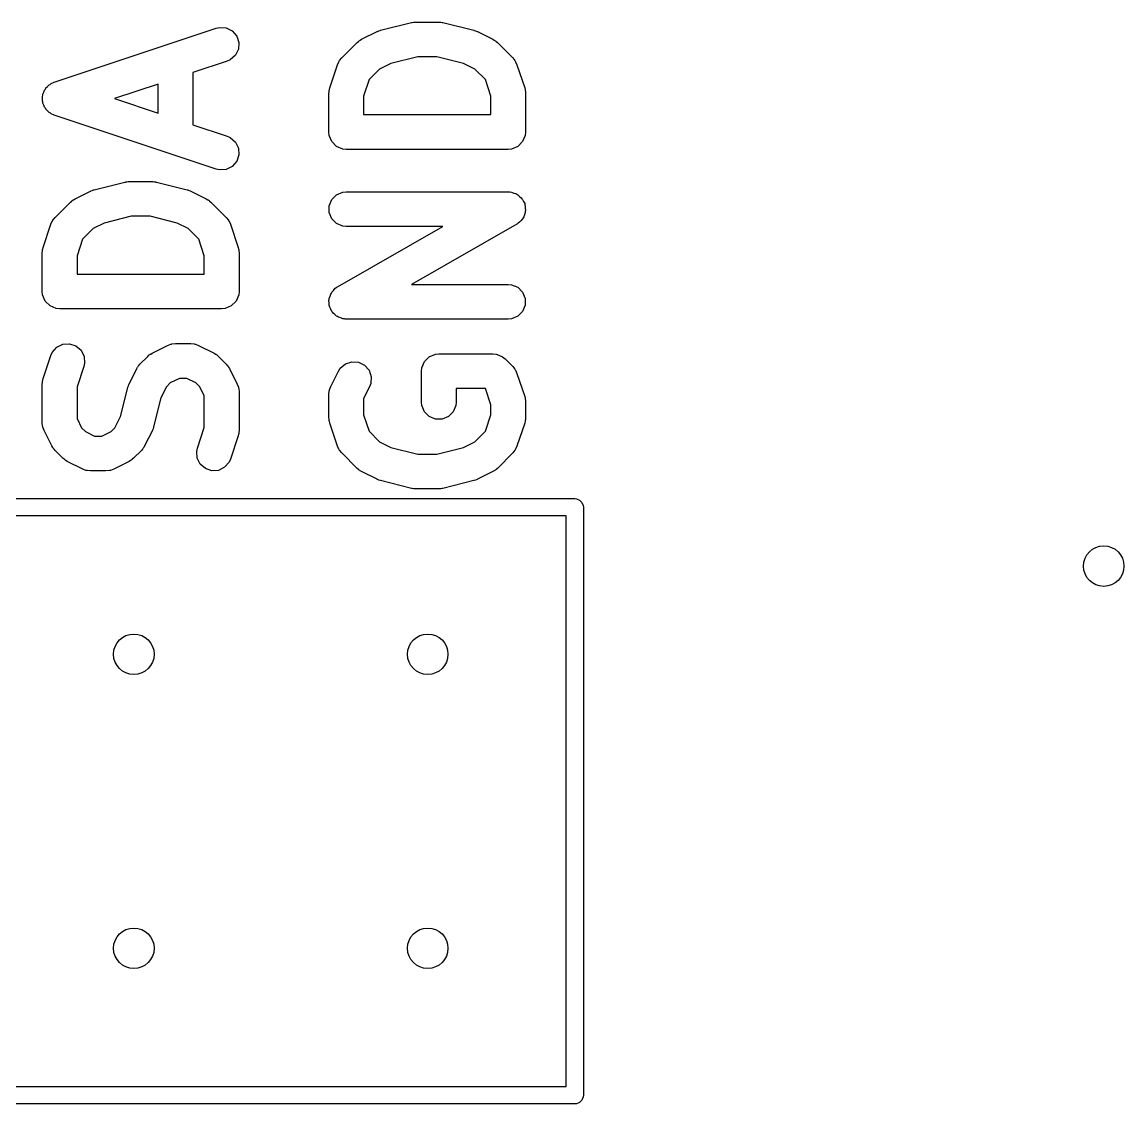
# Model space of a CAD drawing. Extents: x 0.27 to 3.33, y 0.21 to 2.59.
# Drawn here: x 2.832 to 3.2069, y 2.217 to 2.5851 of the extents above; entities that cross this region are included whole.
import ezdxf

# ---------------------------------------------------------------- set-up
doc = ezdxf.new("R2010")
doc.units = 0
doc.header["$MEASUREMENT"] = 0
doc.layers.add('BLACK', color=7, linetype='CONTINUOUS')

msp = doc.modelspace()

# ---------------------------------------------------------------- linework, layer by layer
at = {"layer": 'BLACK', "linetype": 'CONTINUOUS'}
for p, q in [((2.95396, 2.58225), (2.96446, 2.58488)), ((2.96446, 2.58488), (2.96466, 2.58491)), ((2.96466, 2.58491), (2.96474, 2.58494)), ((2.96474, 2.58494), (2.96517, 2.58498)), ((2.96517, 2.58498), (2.9656, 2.58505)), ((2.9656, 2.58505), (2.96569, 2.58503)), ((2.96569, 2.58503), (2.96589, 2.58505)), ((2.96589, 2.58505), (2.97376, 2.58505)), ((2.97376, 2.58505), (2.97396, 2.58503)), ((2.97396, 2.58503), (2.97405, 2.58505)), ((2.97405, 2.58505), (2.97448, 2.58498)), ((2.97448, 2.58498), (2.97491, 2.58494)), ((2.97491, 2.58494), (2.975, 2.58491)), ((2.975, 2.58491), (2.97519, 2.58488)), ((2.97519, 2.58488), (2.98569, 2.58225)), ((2.8429, 2.56461), (2.89802, 2.58298)), ((2.89802, 2.58298), (2.89915, 2.58324)), ((2.89915, 2.58324), (2.90144, 2.58307)), ((2.90144, 2.58307), (2.90351, 2.58204)), ((2.90351, 2.58204), (2.90501, 2.5803)), ((2.90501, 2.5803), (2.90574, 2.57812)), ((2.9475, 2.57918), (2.95275, 2.58181)), ((2.95275, 2.58181), (2.95283, 2.58184)), ((2.95283, 2.58184), (2.95287, 2.58186)), ((2.95287, 2.58186), (2.95335, 2.58204)), ((2.95335, 2.58204), (2.95383, 2.58222)), ((2.95383, 2.58222), (2.95387, 2.58222)), ((2.95387, 2.58222), (2.95396, 2.58225)), ((2.98569, 2.58225), (2.98578, 2.58222)), ((2.98578, 2.58222), (2.98582, 2.58222)), ((2.98582, 2.58222), (2.9863, 2.58204)), ((2.9863, 2.58204), (2.98678, 2.58186)), ((2.98678, 2.58186), (2.98682, 2.58184)), ((2.98682, 2.58184), (2.9869, 2.58181)), ((2.9869, 2.58181), (2.99215, 2.57918)), ((2.90558, 2.57582), (2.90455, 2.57376)), ((2.90574, 2.57812), (2.90558, 2.57582)), ((2.94072, 2.57283), (2.94596, 2.57807)), ((2.94596, 2.57807), (2.94642, 2.57845)), ((2.94642, 2.57845), (2.94652, 2.57856)), ((2.94652, 2.57856), (2.9467, 2.57868)), ((2.9467, 2.57868), (2.94686, 2.57881)), ((2.94686, 2.57881), (2.947, 2.57887)), ((2.947, 2.57887), (2.9475, 2.57918)), ((2.99215, 2.57918), (2.99265, 2.57887)), ((2.99265, 2.57887), (2.99279, 2.57881)), ((2.99279, 2.57881), (2.99295, 2.57868)), ((2.99295, 2.57868), (2.99313, 2.57856)), ((2.99313, 2.57856), (2.99323, 2.57845)), ((2.99323, 2.57845), (2.99369, 2.57807)), ((2.99369, 2.57807), (2.99894, 2.57283)), ((2.90281, 2.57225), (2.90175, 2.57177)), ((2.90455, 2.57376), (2.90281, 2.57225)), ((2.93998, 2.57193), (2.94072, 2.57283)), ((2.96662, 2.57324), (2.95745, 2.57095)), ((2.97304, 2.57324), (2.96662, 2.57324)), ((2.9822, 2.57095), (2.97304, 2.57324)), ((2.99894, 2.57283), (2.99967, 2.57193)), ((2.90175, 2.57177), (2.89004, 2.56787)), ((2.93666, 2.56264), (2.93929, 2.57052)), ((2.93929, 2.57052), (2.93976, 2.57157)), ((2.93976, 2.57157), (2.9399, 2.57173)), ((2.9399, 2.57173), (2.93998, 2.57193)), ((2.95364, 2.56905), (2.95005, 2.56546)), ((2.95745, 2.57095), (2.95364, 2.56905)), ((2.98601, 2.56905), (2.9822, 2.57095)), ((2.9896, 2.56546), (2.98601, 2.56905)), ((2.99967, 2.57193), (2.99975, 2.57173)), ((2.99975, 2.57173), (2.99989, 2.57157)), ((2.99989, 2.57157), (3.00036, 2.57052)), ((3.00036, 2.57052), (3.00299, 2.56264)), ((2.84184, 2.56413), (2.8429, 2.56461)), ((2.89004, 2.56787), (2.89004, 2.55014)), ((2.95005, 2.56546), (2.94817, 2.55982)), ((2.99148, 2.55982), (2.9896, 2.56546)), ((2.83907, 2.56056), (2.8394, 2.56123)), ((2.8394, 2.56123), (2.83964, 2.56193)), ((2.83964, 2.56193), (2.83991, 2.56225)), ((2.83991, 2.56225), (2.8401, 2.56262)), ((2.8401, 2.56262), (2.84066, 2.56311)), ((2.84066, 2.56311), (2.84115, 2.56367)), ((2.84115, 2.56367), (2.84152, 2.56386)), ((2.84152, 2.56386), (2.84184, 2.56413)), ((2.87823, 2.56393), (2.86344, 2.559)), ((2.87823, 2.55407), (2.87823, 2.56393)), ((2.93636, 2.56078), (2.93642, 2.56136)), ((2.93636, 2.54765), (2.93636, 2.56078)), ((2.93641, 2.56151), (2.93645, 2.56172)), ((2.93642, 2.56136), (2.93641, 2.56151)), ((2.93645, 2.56172), (2.93647, 2.56193)), ((2.93647, 2.56193), (2.93653, 2.56207)), ((2.93653, 2.56207), (2.93666, 2.56264)), ((3.00299, 2.56264), (3.00312, 2.56207)), ((3.00312, 2.56207), (3.00318, 2.56193)), ((3.00318, 2.56193), (3.0032, 2.56172)), ((3.0032, 2.56172), (3.00324, 2.56151)), ((3.00324, 2.56151), (3.00323, 2.56136)), ((3.00323, 2.56136), (3.00329, 2.56078)), ((3.00329, 2.56078), (3.00329, 2.54765)), ((2.83891, 2.55974), (2.83904, 2.56014)), ((2.83896, 2.559), (2.83891, 2.55974)), ((2.83891, 2.55827), (2.83896, 2.559)), ((2.83904, 2.55787), (2.83891, 2.55827)), ((2.83904, 2.56014), (2.83907, 2.56056)), ((2.83907, 2.55744), (2.83904, 2.55787)), ((2.8394, 2.55678), (2.83907, 2.55744)), ((2.86344, 2.559), (2.87823, 2.55407)), ((2.94817, 2.55982), (2.94817, 2.55356)), ((2.99148, 2.55356), (2.99148, 2.55982)), ((2.83964, 2.55608), (2.8394, 2.55678)), ((2.83991, 2.55576), (2.83964, 2.55608)), ((2.8401, 2.55538), (2.83991, 2.55576)), ((2.84066, 2.5549), (2.8401, 2.55538)), ((2.84115, 2.55434), (2.84066, 2.5549)), ((2.84152, 2.55415), (2.84115, 2.55434)), ((2.84184, 2.55387), (2.84152, 2.55415)), ((2.8429, 2.5534), (2.84184, 2.55387)), ((2.89802, 2.53503), (2.8429, 2.5534)), ((2.94817, 2.55356), (2.99148, 2.55356)), ((2.89004, 2.55014), (2.90175, 2.54623)), ((2.90175, 2.54623), (2.90281, 2.54576)), ((2.90281, 2.54576), (2.90455, 2.54425)), ((2.93647, 2.5465), (2.93636, 2.54765)), ((2.93736, 2.54437), (2.93647, 2.5465)), ((3.00318, 2.5465), (3.00229, 2.54437)), ((3.00329, 2.54765), (3.00318, 2.5465)), ((2.90455, 2.54425), (2.90558, 2.54219)), ((2.90558, 2.54219), (2.90574, 2.53989)), ((2.93899, 2.54274), (2.93736, 2.54437)), ((2.94111, 2.54186), (2.93899, 2.54274)), ((3.00067, 2.54274), (2.99854, 2.54186)), ((3.00229, 2.54437), (3.00067, 2.54274)), ((2.90574, 2.53989), (2.90501, 2.53771)), ((2.94227, 2.54175), (2.94111, 2.54186)), ((2.99738, 2.54175), (2.94227, 2.54175)), ((2.99854, 2.54186), (2.99738, 2.54175)), ((2.89915, 2.53477), (2.89802, 2.53503)), ((2.90144, 2.53494), (2.89915, 2.53477)), ((2.90351, 2.53597), (2.90144, 2.53494)), ((2.90501, 2.53771), (2.90351, 2.53597)), ((2.86767, 2.53072), (2.8681, 2.53078)), ((2.8681, 2.53078), (2.86819, 2.53077)), ((2.86819, 2.53077), (2.86839, 2.53079)), ((2.86839, 2.53079), (2.87626, 2.53079)), ((2.87626, 2.53079), (2.87646, 2.53077)), ((2.87646, 2.53077), (2.87655, 2.53078)), ((2.87655, 2.53078), (2.87698, 2.53072)), ((2.85, 2.52492), (2.85525, 2.52754)), ((2.85525, 2.52754), (2.85533, 2.52757)), ((2.85533, 2.52757), (2.85537, 2.5276)), ((2.85537, 2.5276), (2.85585, 2.52777)), ((2.85585, 2.52777), (2.85633, 2.52795)), ((2.85633, 2.52795), (2.85637, 2.52796)), ((2.85637, 2.52796), (2.85646, 2.52799)), ((2.85646, 2.52799), (2.86696, 2.53061)), ((2.86696, 2.53061), (2.86716, 2.53064)), ((2.86716, 2.53064), (2.86724, 2.53068)), ((2.86724, 2.53068), (2.86767, 2.53072)), ((2.87698, 2.53072), (2.87741, 2.53068)), ((2.87741, 2.53068), (2.8775, 2.53064)), ((2.8775, 2.53064), (2.87769, 2.53061)), ((2.87769, 2.53061), (2.88819, 2.52799)), ((2.88819, 2.52799), (2.88828, 2.52796)), ((2.88828, 2.52796), (2.88832, 2.52795)), ((2.88832, 2.52795), (2.8888, 2.52777)), ((2.8888, 2.52777), (2.88928, 2.5276)), ((2.88928, 2.5276), (2.88932, 2.52757)), ((2.88932, 2.52757), (2.8894, 2.52754)), ((2.8894, 2.52754), (2.89465, 2.52492)), ((2.93899, 2.52632), (2.94111, 2.5272)), ((2.94111, 2.5272), (2.94227, 2.52731)), ((2.94227, 2.52731), (2.99738, 2.52731)), ((2.99738, 2.52731), (2.99768, 2.52728)), ((2.99768, 2.52728), (2.9978, 2.5273)), ((2.9978, 2.5273), (2.99795, 2.52726)), ((2.99795, 2.52726), (2.99854, 2.5272)), ((2.99854, 2.5272), (2.99926, 2.5269)), ((2.84322, 2.51856), (2.84846, 2.52381)), ((2.84846, 2.52381), (2.84892, 2.52418)), ((2.84892, 2.52418), (2.84902, 2.5243)), ((2.84902, 2.5243), (2.8492, 2.52441)), ((2.8492, 2.52441), (2.84936, 2.52454)), ((2.84936, 2.52454), (2.8495, 2.5246)), ((2.8495, 2.5246), (2.85, 2.52492)), ((2.89465, 2.52492), (2.89515, 2.5246)), ((2.89515, 2.5246), (2.89529, 2.52454)), ((2.89529, 2.52454), (2.89545, 2.52441)), ((2.89545, 2.52441), (2.89563, 2.5243)), ((2.89563, 2.5243), (2.89573, 2.52418)), ((2.89573, 2.52418), (2.89619, 2.52381)), ((2.89619, 2.52381), (2.90144, 2.51856)), ((2.93647, 2.52256), (2.93736, 2.52469)), ((2.93736, 2.52469), (2.93899, 2.52632)), ((2.99926, 2.5269), (3.00002, 2.52669)), ((3.00002, 2.52669), (3.00032, 2.52646)), ((3.00032, 2.52646), (3.00067, 2.52632)), ((3.00067, 2.52632), (3.00122, 2.52576)), ((3.00122, 2.52576), (3.00184, 2.52528)), ((3.00184, 2.52528), (3.00203, 2.52495)), ((3.00203, 2.52495), (3.00229, 2.52469)), ((3.00229, 2.52469), (3.0026, 2.52396)), ((3.0026, 2.52396), (3.00299, 2.52328)), ((3.00299, 2.52328), (3.00303, 2.52291)), ((2.93647, 2.52025), (2.93647, 2.52256)), ((2.93736, 2.51812), (2.93647, 2.52025)), ((3.00288, 2.51953), (3.00267, 2.51877)), ((3.00318, 2.52025), (3.00288, 2.51953)), ((3.00303, 2.52291), (3.00318, 2.52256)), ((3.00318, 2.52256), (3.00318, 2.52177)), ((3.00318, 2.52177), (3.00328, 2.52099)), ((3.00328, 2.52099), (3.00318, 2.52063)), ((3.00318, 2.52063), (3.00318, 2.52025)), ((2.83916, 2.50838), (2.84179, 2.51625)), ((2.84179, 2.51625), (2.84226, 2.51731)), ((2.84226, 2.51731), (2.8424, 2.51747)), ((2.8424, 2.51747), (2.84248, 2.51767)), ((2.84248, 2.51767), (2.84322, 2.51856)), ((2.85995, 2.51669), (2.85614, 2.51478)), ((2.86912, 2.51898), (2.85995, 2.51669)), ((2.87554, 2.51898), (2.86912, 2.51898)), ((2.8847, 2.51669), (2.87554, 2.51898)), ((2.88851, 2.51478), (2.8847, 2.51669)), ((2.90144, 2.51856), (2.90217, 2.51767)), ((2.90217, 2.51767), (2.90225, 2.51747)), ((2.90225, 2.51747), (2.90239, 2.51731)), ((2.90239, 2.51731), (2.90286, 2.51625)), ((2.90286, 2.51625), (2.90549, 2.50838)), ((2.93899, 2.5165), (2.93736, 2.51812)), ((2.94111, 2.51561), (2.93899, 2.5165)), ((3.00031, 2.51628), (2.9645, 2.49582)), ((3.00056, 2.51645), (3.00031, 2.51628)), ((3.00067, 2.5165), (3.00056, 2.51645)), ((3.00078, 2.51661), (3.00067, 2.5165)), ((3.00126, 2.51695), (3.00078, 2.51661)), ((3.00174, 2.51757), (3.00126, 2.51695)), ((3.00229, 2.51812), (3.00174, 2.51757)), ((3.00244, 2.51847), (3.00229, 2.51812)), ((3.00267, 2.51877), (3.00244, 2.51847)), ((2.85614, 2.51478), (2.85255, 2.51119)), ((2.8921, 2.51119), (2.88851, 2.51478)), ((2.93934, 2.49504), (2.97515, 2.5155)), ((2.94227, 2.5155), (2.94111, 2.51561)), ((2.97515, 2.5155), (2.94227, 2.5155)), ((2.83903, 2.50781), (2.83916, 2.50838)), ((2.85255, 2.51119), (2.85067, 2.50555)), ((2.89398, 2.50555), (2.8921, 2.51119)), ((2.90549, 2.50838), (2.90562, 2.50781)), ((2.83886, 2.50651), (2.83892, 2.50709)), ((2.83886, 2.49339), (2.83886, 2.50651)), ((2.83891, 2.50725), (2.83895, 2.50745)), ((2.83892, 2.50709), (2.83891, 2.50725)), ((2.83895, 2.50745), (2.83897, 2.50766)), ((2.83897, 2.50766), (2.83903, 2.50781)), ((2.85067, 2.50555), (2.85067, 2.49929)), ((2.89398, 2.49929), (2.89398, 2.50555)), ((2.90562, 2.50781), (2.90568, 2.50766)), ((2.90568, 2.50766), (2.9057, 2.50745)), ((2.9057, 2.50745), (2.90574, 2.50725)), ((2.90574, 2.50725), (2.90573, 2.50709)), ((2.90573, 2.50709), (2.90579, 2.50651)), ((2.90579, 2.50651), (2.90579, 2.49339)), ((2.85067, 2.49929), (2.89398, 2.49929)), ((2.83897, 2.49224), (2.83886, 2.49339)), ((2.90579, 2.49339), (2.90568, 2.49224)), ((2.93736, 2.49319), (2.93791, 2.49375)), ((2.93791, 2.49375), (2.93839, 2.49437)), ((2.93839, 2.49437), (2.93888, 2.49471)), ((2.93888, 2.49471), (2.93899, 2.49482)), ((2.93899, 2.49482), (2.93909, 2.49486)), ((2.93909, 2.49486), (2.93934, 2.49504)), ((2.9645, 2.49582), (2.99738, 2.49582)), ((2.99738, 2.49582), (2.99854, 2.4957)), ((2.99854, 2.4957), (3.00067, 2.49482)), ((3.00067, 2.49482), (3.00229, 2.49319)), ((2.83986, 2.49011), (2.83897, 2.49224)), ((2.84149, 2.48848), (2.83986, 2.49011)), ((2.90479, 2.49011), (2.90317, 2.48848)), ((2.90568, 2.49224), (2.90479, 2.49011)), ((2.93638, 2.49032), (2.93647, 2.49069)), ((2.93647, 2.48954), (2.93638, 2.49032)), ((2.93647, 2.49106), (2.93677, 2.49179)), ((2.93647, 2.49069), (2.93647, 2.49106)), ((2.93647, 2.48876), (2.93647, 2.48954)), ((2.93677, 2.49179), (2.93698, 2.49254)), ((2.93698, 2.49254), (2.93721, 2.49284)), ((2.93721, 2.49284), (2.93736, 2.49319)), ((3.00229, 2.49319), (3.00318, 2.49106)), ((3.00318, 2.49106), (3.00318, 2.48876)), ((2.84361, 2.4876), (2.84149, 2.48848)), ((2.84477, 2.48748), (2.84361, 2.4876)), ((2.89988, 2.48748), (2.84477, 2.48748)), ((2.90104, 2.4876), (2.89988, 2.48748)), ((2.90317, 2.48848), (2.90104, 2.4876)), ((2.93662, 2.48841), (2.93647, 2.48876)), ((2.93667, 2.48804), (2.93662, 2.48841)), ((2.93706, 2.48735), (2.93667, 2.48804)), ((2.93736, 2.48663), (2.93706, 2.48735)), ((2.93762, 2.48636), (2.93736, 2.48663)), ((2.93781, 2.48604), (2.93762, 2.48636)), ((2.93843, 2.48555), (2.93781, 2.48604)), ((3.00229, 2.48663), (3.00067, 2.485)), ((3.00318, 2.48876), (3.00229, 2.48663)), ((2.93899, 2.485), (2.93843, 2.48555)), ((2.93933, 2.48486), (2.93899, 2.485)), ((2.93963, 2.48462), (2.93933, 2.48486)), ((2.94039, 2.48442), (2.93963, 2.48462)), ((2.94111, 2.48412), (2.94039, 2.48442)), ((2.9417, 2.48406), (2.94111, 2.48412)), ((2.94185, 2.48402), (2.9417, 2.48406)), ((2.94197, 2.48403), (2.94185, 2.48402)), ((2.94227, 2.484), (2.94197, 2.48403)), ((2.99738, 2.484), (2.94227, 2.484)), ((2.99854, 2.48412), (2.99738, 2.484)), ((3.00067, 2.485), (2.99854, 2.48412)), ((2.84377, 2.47443), (2.84583, 2.47546)), ((2.84583, 2.47546), (2.84813, 2.47562)), ((2.84813, 2.47562), (2.85032, 2.4749)), ((2.85032, 2.4749), (2.85206, 2.47339)), ((2.87625, 2.47242), (2.8815, 2.47505)), ((2.8815, 2.47505), (2.88258, 2.47546)), ((2.88258, 2.47546), (2.88279, 2.47548)), ((2.88279, 2.47548), (2.88298, 2.47556)), ((2.88298, 2.47556), (2.88414, 2.47567)), ((2.88414, 2.47567), (2.88939, 2.47567)), ((2.88939, 2.47567), (2.89054, 2.47556)), ((2.89054, 2.47556), (2.89073, 2.47548)), ((2.89073, 2.47548), (2.89095, 2.47546)), ((2.89095, 2.47546), (2.89203, 2.47505)), ((2.89203, 2.47505), (2.89728, 2.47242)), ((2.83916, 2.46376), (2.84179, 2.47163)), ((2.84179, 2.47163), (2.84226, 2.47269)), ((2.84226, 2.47269), (2.84377, 2.47443)), ((2.85206, 2.47339), (2.85309, 2.47132)), ((2.85309, 2.47132), (2.85325, 2.46903)), ((2.87209, 2.46869), (2.87471, 2.47132)), ((2.87471, 2.47132), (2.87516, 2.47169)), ((2.87516, 2.47169), (2.87527, 2.47181)), ((2.87527, 2.47181), (2.87544, 2.47192)), ((2.87544, 2.47192), (2.87561, 2.47205)), ((2.87561, 2.47205), (2.87575, 2.47211)), ((2.87575, 2.47211), (2.87625, 2.47242)), ((2.89728, 2.47242), (2.89777, 2.47211)), ((2.89777, 2.47211), (2.89792, 2.47205)), ((2.89792, 2.47205), (2.89808, 2.47192)), ((2.89808, 2.47192), (2.89826, 2.47181)), ((2.89826, 2.47181), (2.89836, 2.47169)), ((2.89836, 2.47169), (2.89881, 2.47132)), ((2.89881, 2.47132), (2.90144, 2.46869)), ((2.96885, 2.46957), (2.97048, 2.4712)), ((2.97048, 2.4712), (2.97261, 2.47208)), ((2.97261, 2.47208), (2.97376, 2.47219)), ((2.97376, 2.47219), (2.99214, 2.47219)), ((2.99214, 2.47219), (2.99329, 2.47208)), ((2.99329, 2.47208), (2.99417, 2.47171)), ((2.99417, 2.47171), (2.99542, 2.4712)), ((2.99542, 2.4712), (2.99631, 2.47046)), ((2.85299, 2.4679), (2.85067, 2.46093)), ((2.85325, 2.46903), (2.85299, 2.4679)), ((2.86836, 2.46191), (2.87098, 2.46716)), ((2.87098, 2.46716), (2.87129, 2.46765)), ((2.87129, 2.46765), (2.87135, 2.4678)), ((2.87135, 2.4678), (2.87149, 2.46796)), ((2.87149, 2.46796), (2.8716, 2.46814)), ((2.8716, 2.46814), (2.87172, 2.46824)), ((2.87172, 2.46824), (2.87209, 2.46869)), ((2.90144, 2.46869), (2.90181, 2.46824)), ((2.90181, 2.46824), (2.90193, 2.46814)), ((2.90193, 2.46814), (2.90204, 2.46796)), ((2.90204, 2.46796), (2.90217, 2.4678)), ((2.90217, 2.4678), (2.90223, 2.46765)), ((2.90223, 2.46765), (2.90254, 2.46716)), ((2.90254, 2.46716), (2.90517, 2.46191)), ((2.93961, 2.4663), (2.94023, 2.46728)), ((2.94023, 2.46728), (2.94197, 2.46879)), ((2.94197, 2.46879), (2.94415, 2.46952)), ((2.94415, 2.46952), (2.94645, 2.46936)), ((2.94645, 2.46936), (2.94851, 2.46833)), ((2.94851, 2.46833), (2.95002, 2.46659)), ((2.96786, 2.46629), (2.96797, 2.46744)), ((2.96797, 2.46744), (2.96885, 2.46957)), ((2.99631, 2.47046), (2.99894, 2.46784)), ((2.99894, 2.46784), (2.99967, 2.46694)), ((2.83903, 2.46319), (2.83916, 2.46376)), ((2.88553, 2.46386), (2.88239, 2.46229)), ((2.88799, 2.46386), (2.88553, 2.46386)), ((2.89114, 2.46229), (2.88799, 2.46386)), ((2.93698, 2.46105), (2.93961, 2.4663)), ((2.95002, 2.46659), (2.95075, 2.4644)), ((2.95075, 2.4644), (2.95059, 2.4621)), ((2.96786, 2.45579), (2.96786, 2.46629)), ((2.99967, 2.46694), (2.99975, 2.46675)), ((2.99975, 2.46675), (2.99989, 2.46659)), ((2.99989, 2.46659), (3.00036, 2.46553)), ((3.00036, 2.46553), (3.00299, 2.45766)), ((2.83886, 2.46189), (2.83892, 2.46247)), ((2.83886, 2.44877), (2.83886, 2.46189)), ((2.83891, 2.46263), (2.83895, 2.46283)), ((2.83892, 2.46247), (2.83891, 2.46263)), ((2.83895, 2.46283), (2.83897, 2.46304)), ((2.83897, 2.46304), (2.83903, 2.46319)), ((2.85067, 2.46093), (2.85067, 2.45016)), ((2.86544, 2.45083), (2.86791, 2.4607)), ((2.86791, 2.4607), (2.86794, 2.46078)), ((2.86794, 2.46083), (2.86813, 2.46131)), ((2.86794, 2.46078), (2.86794, 2.46083)), ((2.86813, 2.46131), (2.8683, 2.46179)), ((2.8683, 2.46179), (2.86832, 2.46182)), ((2.86832, 2.46182), (2.86836, 2.46191)), ((2.88112, 2.46102), (2.87921, 2.45721)), ((2.88239, 2.46229), (2.88112, 2.46102)), ((2.89241, 2.46102), (2.89114, 2.46229)), ((2.89398, 2.45787), (2.89241, 2.46102)), ((2.90517, 2.46191), (2.90558, 2.46083)), ((2.90558, 2.46083), (2.9056, 2.46061)), ((2.9056, 2.46061), (2.90568, 2.46042)), ((2.90568, 2.46042), (2.90579, 2.45927)), ((2.93636, 2.45841), (2.93647, 2.45957)), ((2.93647, 2.45957), (2.93656, 2.45976)), ((2.93656, 2.45976), (2.93657, 2.45997)), ((2.93657, 2.45997), (2.93698, 2.46105)), ((2.95017, 2.46102), (2.94817, 2.45702)), ((2.95059, 2.4621), (2.95017, 2.46102)), ((2.98963, 2.46038), (2.97967, 2.46038)), ((2.97967, 2.46038), (2.97967, 2.45579)), ((2.99148, 2.45483), (2.98963, 2.46038)), ((2.87921, 2.45721), (2.87674, 2.44734)), ((2.89398, 2.4471), (2.89398, 2.45787)), ((2.90579, 2.45927), (2.90579, 2.44614)), ((2.93636, 2.45054), (2.93636, 2.45841)), ((2.94817, 2.45702), (2.94817, 2.4515)), ((2.96797, 2.45464), (2.96786, 2.45579)), ((2.97967, 2.45579), (2.97955, 2.45464)), ((3.00299, 2.45766), (3.00312, 2.45709)), ((3.00312, 2.45709), (3.00318, 2.45694)), ((3.00318, 2.45694), (3.0032, 2.45673)), ((3.0032, 2.45673), (3.00324, 2.45653)), ((3.00324, 2.45653), (3.00323, 2.45637)), ((3.00323, 2.45637), (3.00329, 2.45579)), ((3.00329, 2.45579), (3.00329, 2.45054)), ((2.96885, 2.45251), (2.96797, 2.45464)), ((2.97048, 2.45088), (2.96885, 2.45251)), ((2.97867, 2.45251), (2.97704, 2.45088)), ((2.97955, 2.45464), (2.97867, 2.45251)), ((2.99148, 2.4515), (2.99148, 2.45483)), ((2.83897, 2.44762), (2.83886, 2.44877)), ((2.85067, 2.45016), (2.85224, 2.44702)), ((2.86353, 2.44702), (2.86544, 2.45083)), ((2.93642, 2.44996), (2.93636, 2.45054)), ((2.93641, 2.4498), (2.93642, 2.44996)), ((2.93645, 2.4496), (2.93641, 2.4498)), ((2.93647, 2.44939), (2.93645, 2.4496)), ((2.93653, 2.44924), (2.93647, 2.44939)), ((2.93666, 2.44867), (2.93653, 2.44924)), ((2.93929, 2.4408), (2.93666, 2.44867)), ((2.94817, 2.4515), (2.95005, 2.44586)), ((2.97261, 2.45), (2.97048, 2.45088)), ((2.97491, 2.45), (2.97261, 2.45)), ((2.97704, 2.45088), (2.97491, 2.45)), ((2.9896, 2.44586), (2.99148, 2.4515)), ((3.00299, 2.44867), (3.00036, 2.4408)), ((3.00312, 2.44924), (3.00299, 2.44867)), ((3.00318, 2.44939), (3.00312, 2.44924)), ((3.0032, 2.4496), (3.00318, 2.44939)), ((3.00324, 2.4498), (3.0032, 2.4496)), ((3.00329, 2.45054), (3.00323, 2.44996)), ((3.00323, 2.44996), (3.00324, 2.4498)), ((2.83906, 2.44742), (2.83897, 2.44762)), ((2.83907, 2.44721), (2.83906, 2.44742)), ((2.83948, 2.44613), (2.83907, 2.44721)), ((2.84211, 2.44088), (2.83948, 2.44613)), ((2.85224, 2.44702), (2.85351, 2.44575)), ((2.85351, 2.44575), (2.85666, 2.44417)), ((2.85912, 2.44417), (2.86227, 2.44575)), ((2.86227, 2.44575), (2.86353, 2.44702)), ((2.8763, 2.44613), (2.87367, 2.44088)), ((2.87633, 2.44621), (2.8763, 2.44613)), ((2.87635, 2.44625), (2.87633, 2.44621)), ((2.87653, 2.44673), (2.87635, 2.44625)), ((2.87671, 2.44721), (2.87653, 2.44673)), ((2.87674, 2.44734), (2.87671, 2.44725)), ((2.87671, 2.44725), (2.87671, 2.44721)), ((2.89166, 2.44014), (2.89398, 2.4471)), ((2.90562, 2.44485), (2.90549, 2.44428)), ((2.90568, 2.44499), (2.90562, 2.44485)), ((2.9057, 2.4452), (2.90568, 2.44499)), ((2.90574, 2.4454), (2.9057, 2.4452)), ((2.90579, 2.44614), (2.90573, 2.44556)), ((2.90573, 2.44556), (2.90574, 2.4454)), ((2.95005, 2.44586), (2.95364, 2.44227)), ((2.98601, 2.44227), (2.9896, 2.44586)), ((2.84242, 2.44038), (2.84211, 2.44088)), ((2.85666, 2.44417), (2.85912, 2.44417)), ((2.87367, 2.44088), (2.87336, 2.44038)), ((2.90549, 2.44428), (2.90286, 2.4364)), ((2.93976, 2.43974), (2.93929, 2.4408)), ((2.95364, 2.44227), (2.95745, 2.44036)), ((2.9822, 2.44036), (2.98601, 2.44227)), ((3.00036, 2.4408), (2.99989, 2.43974)), ((2.84248, 2.44024), (2.84242, 2.44038)), ((2.84261, 2.44008), (2.84248, 2.44024)), ((2.84273, 2.4399), (2.84261, 2.44008)), ((2.84284, 2.4398), (2.84273, 2.4399)), ((2.84322, 2.43934), (2.84284, 2.4398)), ((2.84584, 2.43672), (2.84322, 2.43934)), ((2.87256, 2.43934), (2.86994, 2.43672)), ((2.87294, 2.4398), (2.87256, 2.43934)), ((2.87305, 2.4399), (2.87294, 2.4398)), ((2.87317, 2.44008), (2.87305, 2.4399)), ((2.8733, 2.44024), (2.87317, 2.44008)), ((2.87336, 2.44038), (2.8733, 2.44024)), ((2.8914, 2.43901), (2.89166, 2.44014)), ((2.89156, 2.43671), (2.8914, 2.43901)), ((2.9399, 2.43958), (2.93976, 2.43974)), ((2.93998, 2.43938), (2.9399, 2.43958)), ((2.94072, 2.43849), (2.93998, 2.43938)), ((2.94596, 2.43324), (2.94072, 2.43849)), ((2.95745, 2.44036), (2.96662, 2.43807)), ((2.96662, 2.43807), (2.97304, 2.43807)), ((2.97304, 2.43807), (2.9822, 2.44036)), ((2.99894, 2.43849), (2.99369, 2.43324)), ((2.99967, 2.43938), (2.99894, 2.43849)), ((2.99975, 2.43958), (2.99967, 2.43938)), ((2.99989, 2.43974), (2.99975, 2.43958)), ((2.84629, 2.43635), (2.84584, 2.43672)), ((2.84639, 2.43623), (2.84629, 2.43635)), ((2.84657, 2.43612), (2.84639, 2.43623)), ((2.84673, 2.43598), (2.84657, 2.43612)), ((2.84688, 2.43592), (2.84673, 2.43598)), ((2.84737, 2.43561), (2.84688, 2.43592)), ((2.85262, 2.43299), (2.84737, 2.43561)), ((2.8684, 2.43561), (2.86316, 2.43299)), ((2.8689, 2.43592), (2.8684, 2.43561)), ((2.86904, 2.43598), (2.8689, 2.43592)), ((2.86921, 2.43612), (2.86904, 2.43598)), ((2.86938, 2.43623), (2.86921, 2.43612)), ((2.86949, 2.43635), (2.86938, 2.43623)), ((2.86994, 2.43672), (2.86949, 2.43635)), ((2.89259, 2.43465), (2.89156, 2.43671)), ((2.89434, 2.43314), (2.89259, 2.43465)), ((2.90088, 2.4336), (2.89882, 2.43257)), ((2.90239, 2.43534), (2.90088, 2.4336)), ((2.90286, 2.4364), (2.90239, 2.43534)), ((2.85371, 2.43257), (2.85262, 2.43299)), ((2.85392, 2.43256), (2.85371, 2.43257)), ((2.85411, 2.43248), (2.85392, 2.43256)), ((2.85527, 2.43236), (2.85411, 2.43248)), ((2.86051, 2.43236), (2.85527, 2.43236)), ((2.86167, 2.43248), (2.86051, 2.43236)), ((2.86186, 2.43256), (2.86167, 2.43248)), ((2.86207, 2.43257), (2.86186, 2.43256)), ((2.86316, 2.43299), (2.86207, 2.43257)), ((2.89652, 2.43241), (2.89434, 2.43314)), ((2.89882, 2.43257), (2.89652, 2.43241)), ((2.94642, 2.43287), (2.94596, 2.43324)), ((2.94652, 2.43275), (2.94642, 2.43287)), ((2.9467, 2.43264), (2.94652, 2.43275)), ((2.94686, 2.43251), (2.9467, 2.43264)), ((2.947, 2.43245), (2.94686, 2.43251)), ((2.9475, 2.43213), (2.947, 2.43245)), ((2.95275, 2.42951), (2.9475, 2.43213)), ((2.99215, 2.43213), (2.9869, 2.42951)), ((2.99265, 2.43245), (2.99215, 2.43213)), ((2.99279, 2.43251), (2.99265, 2.43245)), ((2.99295, 2.43264), (2.99279, 2.43251)), ((2.99313, 2.43275), (2.99295, 2.43264)), ((2.99323, 2.43287), (2.99313, 2.43275)), ((2.99369, 2.43324), (2.99323, 2.43287)), ((2.95283, 2.42948), (2.95275, 2.42951)), ((2.95287, 2.42945), (2.95283, 2.42948)), ((2.95335, 2.42928), (2.95287, 2.42945)), ((2.95383, 2.4291), (2.95335, 2.42928)), ((2.95387, 2.42909), (2.95383, 2.4291)), ((2.95396, 2.42906), (2.95387, 2.42909)), ((2.96446, 2.42644), (2.95396, 2.42906)), ((2.96466, 2.42641), (2.96446, 2.42644)), ((2.96474, 2.42637), (2.96466, 2.42641)), ((2.96517, 2.42633), (2.96474, 2.42637)), ((2.9656, 2.42627), (2.96517, 2.42633)), ((2.96569, 2.42628), (2.9656, 2.42627)), ((2.96589, 2.42626), (2.96569, 2.42628)), ((2.97376, 2.42626), (2.96589, 2.42626)), ((2.97396, 2.42628), (2.97376, 2.42626)), ((2.97405, 2.42627), (2.97396, 2.42628)), ((2.97448, 2.42633), (2.97405, 2.42627)), ((2.97491, 2.42637), (2.97448, 2.42633)), ((2.975, 2.42641), (2.97491, 2.42637)), ((2.97519, 2.42644), (2.975, 2.42641)), ((2.98569, 2.42906), (2.97519, 2.42644)), ((2.98578, 2.42909), (2.98569, 2.42906)), ((2.98582, 2.4291), (2.98578, 2.42909)), ((2.9863, 2.42928), (2.98582, 2.4291)), ((2.98678, 2.42945), (2.9863, 2.42928)), ((2.98682, 2.42948), (2.98678, 2.42945)), ((2.9869, 2.42951), (2.98682, 2.42948)), ((2.52, 2.42295), (3.02, 2.42295)), ((3.02, 2.42295), (3.02058, 2.4229)), ((3.02058, 2.4229), (3.02164, 2.42246)), ((3.02164, 2.42246), (3.02246, 2.42164)), ((3.02246, 2.42164), (3.0229, 2.42058)), ((3.0229, 2.42058), (3.02295, 2.42)), ((3.02295, 2.42), (3.02295, 2.22)), ((3.01705, 2.41705), (2.52295, 2.41705)), ((3.01705, 2.22295), (3.01705, 2.41705)), ((2.52295, 2.22295), (3.01705, 2.22295)), ((3.02295, 2.22), (3.0229, 2.21942)), ((3.02, 2.21705), (2.52, 2.21705)), ((3.02058, 2.2171), (3.02, 2.21705)), ((3.02164, 2.21754), (3.02058, 2.2171)), ((3.02246, 2.21836), (3.02164, 2.21754)), ((3.0229, 2.21942), (3.02246, 2.21836))]:
    msp.add_line(p, q, dxfattribs=at)
at = {"layer": 'BLACK'}
for centre in [(3.2, 2.4), (2.87, 2.37), (2.97, 2.37), (2.87, 2.27), (2.97, 2.27)]:
    msp.add_circle(centre, 0.00689, dxfattribs=at)

doc.saveas('drawing.dxf')
